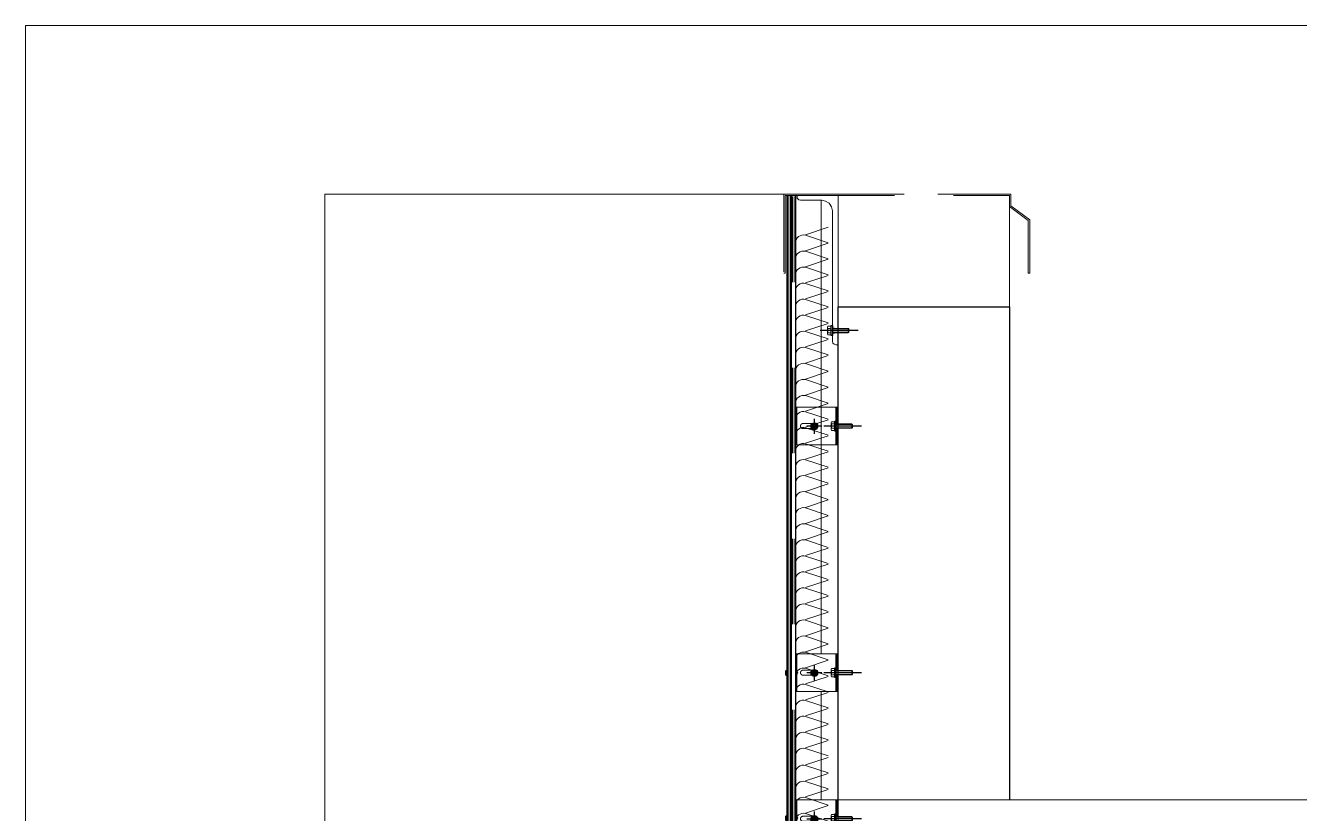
# Model space of a CAD drawing. Header units: metres. Extents: x -175 to 101, y -7 to 93.
# Drawn here: x 21.676 to 23.164, y 20.494 to 21.415 of the extents above; entities that cross this region are included whole.
import ezdxf

# ---------------------------------------------------------------- set-up
doc = ezdxf.new("R2010")
doc.units = ezdxf.units.M
doc.linetypes.add('HIDDEN', pattern=[0.375, 0.25, -0.125])
for name, color, linetype, lineweight, transparency in [('DC_AISLAMIENTO', 14, 'Continuous', 9, 0.3), ('DC_LINEA DISCONTINUA', 251, 'HIDDEN', 9, 0.3), ('DC_SOMBREADO', 252, 'Continuous', 9, 0.4), ('DC_TRANSPARENTE', 251, 'Continuous', 9, 0.4)]:
    doc.layers.add(name, color=color, linetype=linetype, lineweight=lineweight, transparency=transparency)
doc.layers.add('DC_LINEA', color=251, linetype='Continuous', lineweight=9)
doc.layers.add('DG_MURO', color=251, linetype='Continuous', lineweight=0)

# ---------------------------------------------------------------- blocks, each defined once
blk = doc.blocks.new('pernoo')
at = {"layer": 'DC_LINEA DISCONTINUA', "ltscale": 0.0004, "transparency": 33554559}
for p, q in [((-6234.388379519988, 2492.511014049009), (-6234.379730528744, 2492.511014049009)), ((-6234.388379519988, 2492.506434595551), (-6234.379730528744, 2492.506434595551)), ((-6234.379730528744, 2492.511014049009), (-6234.372236877633, 2492.513095618765)), ((-6234.379730528744, 2492.506434595551), (-6234.379730528744, 2492.511014049009)), ((-6234.379730528744, 2492.506434595551), (-6234.379730528744, 2492.511014049009)), ((-6234.379730528744, 2492.506434595551), (-6234.372236877633, 2492.504353025795)), ((-6234.375817910497, 2492.509826579717), (-6234.371543021046, 2492.511014049011)), ((-6234.375817910498, 2492.507622064843), (-6234.371543021046, 2492.506434595549)), ((-6234.372236877632, 2492.513095618763), (-6234.371543021046, 2492.511014049011)), ((-6234.372236877632, 2492.504353025797), (-6234.371543021046, 2492.506434595549)), ((-6234.364881997834, 2492.51101404901), (-6234.363813458695, 2492.50872432228)), ((-6234.364881997834, 2492.50643459555), (-6234.363813458695, 2492.50872432228))]:
    blk.add_line(p, q, dxfattribs=at)
for points in [[(-6234.39955815767, 2492.503715112136), (-6234.402210092453, 2492.503715112136), (-6234.402799411293, 2492.504304430976), (-6234.402799411293, 2492.505188409237), (-6234.402210092453, 2492.506072387498), (-6234.402799411293, 2492.50872432228), (-6234.402210092453, 2492.511670916483), (-6234.402799411293, 2492.512260235323), (-6234.402799411293, 2492.513144213584), (-6234.402210092453, 2492.513733532424), (-6234.39955815767, 2492.513733532424)], [(-6234.402799411293, 2492.505188409237), (-6234.402799411293, 2492.512260235323)], [(-6234.39955815767, 2492.511670916483), (-6234.402210092453, 2492.511670916483)], [(-6234.39955815767, 2492.506072387498), (-6234.402210092453, 2492.506072387498)], [(-6234.371543021045, 2492.511014049009), (-6234.364881997834, 2492.51101404901)], [(-6234.371543021045, 2492.506434595551), (-6234.364881997834, 2492.50643459555)]]:
    blk.add_lwpolyline(points, dxfattribs=at)
blk.add_lwpolyline([(-6234.398379519989, 2492.502241815035), (-6234.398379519989, 2492.515501488946), (-6234.39955815767, 2492.515501488946), (-6234.39955815767, 2492.502241815035)], close=True, dxfattribs=at)
blk = doc.blocks.new('AISLM1')
at = {"layer": 'DC_AISLAMIENTO'}
for p, q in [((-6235.43963213297, 2491.679832789976), (-6235.418665479358, 2491.743185911822)), ((-6235.417132101164, 2491.743185946016), (-6235.396165445154, 2491.679832815769))]:
    blk.add_line(p, q, dxfattribs=at)
blk.add_arc((-6235.440398822555, 2491.749009336669), 0.02250001074245419, 345.0000170046069, 90.00002000331682, dxfattribs=at)
blk = doc.blocks.new('55')
at = {"layer": 'DC_SOMBREADO', "linetype": 'Continuous', "true_color": 0x000000, "transparency": 33554495}
h = blk.add_hatch(dxfattribs=at)
h.set_pattern_fill('BRASS', color=18, scale=0.0001, angle=47)
h.set_pattern_definition([(47, (-0.0002910898801928852, 0), (-0.0004644096005281733, 0.0004330689586396866), []), (47, (-0.0005232946804571981, 0.0002165344793194635), (-0.0004644096005281733, 0.0004330689586396866), [0.0003174999999999997, -0.0001587499999999999])])
h.paths.add_polyline_path([(-6233.997147397111, 2492.704096043635), (-6233.999794384481, 2492.704096043635), (-6233.999794384481, 2492.684552389486), (-6233.999791616791, 2492.684552389486), (-6233.999780853555, 2492.684552389486), (-6233.999741644622, 2492.684552389486), (-6233.999588652903, 2492.684552389486), (-6233.999005131726, 2492.684552389486), (-6233.997147397111, 2492.684552389486)])
h.paths.add_polyline_path([(-6233.997147397111, 2492.679535952486), (-6233.999005131726, 2492.679535952486), (-6233.999588652903, 2492.679535952486), (-6233.999794384481, 2492.679535952486), (-6233.999794384481, 2492.676271924145), (-6233.999794384481, 2492.659980612537), (-6233.997147397111, 2492.659980612537)])
at = {"layer": 'DC_LINEA', "lineweight": 15}
for points in [[(-6233.999794384481, 2492.704096043635), (-6234.047147452778, 2492.704096043635), (-6234.047147452778, 2492.659980612537), (-6233.999794384481, 2492.659980612537)], [(-6234.045383050798, 2492.704096043635), (-6234.045383050798, 2492.659980612537)], [(-6233.997147397111, 2492.659980612537), (-6233.999794384481, 2492.659980612537), (-6233.999794384481, 2492.704096043635), (-6233.997147397111, 2492.704096043635)], [(-6233.997147397111, 2492.659980612537), (-6233.997147397111, 2492.704096043635)], [(-6234.0278021497, 2492.683832252085), (-6234.028092757085, 2492.680348807481), (-6234.025221279354, 2492.678354533522), (-6234.02233135036, 2492.679716082936), (-6234.022039974173, 2492.683199527541)], [(-6234.024911528784, 2492.685193801499), (-6234.02780222658, 2492.683832252085)], [(-6234.022040127934, 2492.683199527541), (-6234.024911605665, 2492.685193801499)]]:
    blk.add_lwpolyline(points, dxfattribs=at)
at = {"layer": 'DC_LINEA', "lineweight": 0}
for points in [[(-6234.02796452081, 2492.679082358949), (-6234.038324135917, 2492.679082358949), (-6234.038427155466, 2492.679083896554), (-6234.038530943818, 2492.679090046975), (-6234.038633194564, 2492.679098503804), (-6234.038736214114, 2492.679110804645), (-6234.038837696057, 2492.679127718303), (-6234.038939178001, 2492.679146938368), (-6234.03903912234, 2492.679170002446), (-6234.039139066678, 2492.679196141735), (-6234.039238242214, 2492.679226893839), (-6234.039335111343, 2492.679259952351), (-6234.039431980471, 2492.679297623678), (-6234.039526543192, 2492.679337601414), (-6234.039620337109, 2492.679381423162), (-6234.039711824619, 2492.679427551319), (-6234.039802543327, 2492.679478292291), (-6234.039890186824, 2492.679532108473), (-6234.039977061519, 2492.679587462261), (-6234.040061629805, 2492.679646660061), (-6234.040143891683, 2492.67970816427), (-6234.040223847154, 2492.679773512491), (-6234.040302265021, 2492.67984116712), (-6234.040377607676, 2492.67991189696), (-6234.040450643923, 2492.679984164405), (-6234.040521373763, 2492.68005950706), (-6234.04058825959, 2492.680137156123), (-6234.040653607811, 2492.6802186492), (-6234.04071511202, 2492.680300911079), (-6234.04077430982, 2492.680385479365), (-6234.04083043241, 2492.680471585257), (-6234.040884248592, 2492.680559997556), (-6234.040934989564, 2492.680649947461), (-6234.040981117721, 2492.680741434971), (-6234.041024939469, 2492.680835228889), (-6234.041064917204, 2492.680931329215), (-6234.04110181973, 2492.681026660738), (-6234.041135647045, 2492.681124298669), (-6234.041165630346, 2492.681222705402), (-6234.041192538437, 2492.681322649741), (-6234.041215602516, 2492.681423362882), (-6234.041235591383, 2492.681524844826), (-6234.041251736238, 2492.68162632677), (-6234.04126403708, 2492.681728577516), (-6234.041273262711, 2492.681831597065), (-6234.041278644329, 2492.681934616615), (-6234.041280181934, 2492.682038404967), (-6234.041278644329, 2492.682140655713), (-6234.041273262711, 2492.682243675262), (-6234.04126403708, 2492.682346694811), (-6234.041251736238, 2492.682448945558), (-6234.041235591383, 2492.682551196304), (-6234.041215602516, 2492.682652678248), (-6234.041192538437, 2492.682752622587), (-6234.041165630346, 2492.682852566925), (-6234.041135647045, 2492.682950973659), (-6234.04110181973, 2492.683049380392), (-6234.041064917204, 2492.683145480718), (-6234.041024939469, 2492.683240043439), (-6234.040981117721, 2492.683333068554), (-6234.040934989564, 2492.683425324866), (-6234.040884248592, 2492.683516043574), (-6234.04083043241, 2492.683603687071), (-6234.04077430982, 2492.683690561765), (-6234.04071511202, 2492.683775130052), (-6234.040653607811, 2492.683858160733), (-6234.04058825959, 2492.683937347402), (-6234.040521373763, 2492.684014996465), (-6234.040450643923, 2492.684091107923), (-6234.040377607676, 2492.684164912973), (-6234.040302265021, 2492.684234105207), (-6234.040223847154, 2492.684301759837), (-6234.040143891683, 2492.684366339255), (-6234.040061629805, 2492.684429381069), (-6234.039977061519, 2492.68448857887), (-6234.039890186824, 2492.68454470146), (-6234.039802543327, 2492.684596980037), (-6234.039711824619, 2492.684647721009), (-6234.039620337109, 2492.684694617968), (-6234.039526543192, 2492.684737670914), (-6234.039431980471, 2492.684779186254), (-6234.039335111343, 2492.684815319977), (-6234.039238242214, 2492.684849147292), (-6234.039139066678, 2492.684878361791), (-6234.03903912234, 2492.684906038684), (-6234.038939178001, 2492.684929102762), (-6234.038837696057, 2492.684948322827), (-6234.038736214114, 2492.684964467682), (-6234.038633194564, 2492.684977537327), (-6234.038530943818, 2492.684985994155), (-6234.038427155466, 2492.684991375773), (-6234.038324135917, 2492.684993682181), (-6234.027382537238, 2492.684993682181)], [(-6234.028467855876, 2492.683810494972), (-6234.027803610425, 2492.683810494972), (-6234.025065904348, 2492.683810494972), (-6234.02499594331, 2492.683808957367), (-6234.024925982273, 2492.683804344551), (-6234.024856021236, 2492.683798962933), (-6234.024786060199, 2492.683790506104), (-6234.024717636767, 2492.683779742868), (-6234.024648444532, 2492.68376590442), (-6234.024580021101, 2492.683750528368), (-6234.024512366472, 2492.683732845909), (-6234.024445480645, 2492.683712088238), (-6234.024379363621, 2492.683689792962), (-6234.024314015399, 2492.683665191279), (-6234.024248667178, 2492.683637514385), (-6234.024185625364, 2492.683609068689), (-6234.024122583551, 2492.683577547782), (-6234.024061079343, 2492.68354448927), (-6234.024001112739, 2492.683507586745), (-6234.023941914938, 2492.68347068422), (-6234.023885023546, 2492.683429937682), (-6234.023828132153, 2492.683389191144), (-6234.023774315971, 2492.683345369395), (-6234.023719730985, 2492.683299241239), (-6234.023668990014, 2492.68325234428), (-6234.023619017844, 2492.683202372111), (-6234.02357058328, 2492.683151631139), (-6234.023524455124, 2492.683100121365), (-6234.02347909577, 2492.683045536379), (-6234.023436811626, 2492.682990182592), (-6234.023396065088, 2492.682933291199), (-6234.023357624958, 2492.682875631004), (-6234.023320722433, 2492.682815664401), (-6234.023286126316, 2492.682754160192), (-6234.023253836606, 2492.682693424786), (-6234.0232223157, 2492.68262961417), (-6234.023195407609, 2492.682565034751), (-6234.02316926832, 2492.682500455332), (-6234.023145435439, 2492.682434338308), (-6234.023123908966, 2492.682368221284), (-6234.023105457703, 2492.682300566655), (-6234.023088544046, 2492.682232912025), (-6234.023073167994, 2492.682164488594), (-6234.023062404758, 2492.682095296359), (-6234.023052410324, 2492.682025335322), (-6234.023045491101, 2492.681956143088), (-6234.023040109482, 2492.681886182051), (-6234.023037803075, 2492.681816989816), (-6234.023037803075, 2492.681746259977), (-6234.023040109482, 2492.681676298939), (-6234.023045491101, 2492.681606337902), (-6234.023052410324, 2492.681537145668), (-6234.023062404758, 2492.681467953433), (-6234.023073167994, 2492.681398761199), (-6234.023088544046, 2492.681329568964), (-6234.023105457703, 2492.681261914335), (-6234.023123908966, 2492.681194259706), (-6234.023145435439, 2492.681128142682), (-6234.02316926832, 2492.681062025657), (-6234.023195407609, 2492.680997446239), (-6234.0232223157, 2492.68093286682), (-6234.023253836606, 2492.680869825006), (-6234.023286126316, 2492.680807551995), (-6234.023320722433, 2492.680747585392), (-6234.023357624958, 2492.680687618789), (-6234.023396065088, 2492.680629189791), (-6234.023436811626, 2492.680572298398), (-6234.02347909577, 2492.680516944611), (-6234.023524455124, 2492.680462359625), (-6234.02357058328, 2492.680410081048), (-6234.023619017844, 2492.680360108879), (-6234.023668990014, 2492.68031013671), (-6234.023719730985, 2492.680262470948), (-6234.023774315971, 2492.680217880397), (-6234.023828132153, 2492.680173289846), (-6234.023885023546, 2492.680131774505), (-6234.023941914938, 2492.680092565573), (-6234.024001112739, 2492.680054125442), (-6234.024061079343, 2492.680018760522), (-6234.024122583551, 2492.67998570201), (-6234.024185625364, 2492.679953412301), (-6234.024248667178, 2492.679924197802), (-6234.024314015399, 2492.67989728971), (-6234.024379363621, 2492.679871919225), (-6234.024445480645, 2492.679850392752), (-6234.024512366472, 2492.679830403884), (-6234.024580021101, 2492.679811952622), (-6234.024648444532, 2492.679796576569), (-6234.024717636767, 2492.67978196932), (-6234.024786060199, 2492.679772743689), (-6234.024856021236, 2492.67976428686), (-6234.024925982273, 2492.679757367636), (-6234.02499594331, 2492.679754292426), (-6234.025065904348, 2492.679752754821), (-6234.027234696497, 2492.679752754821), (-6234.028467855876, 2492.679752754821)], [(-6233.997438312016, 2492.684993682181), (-6233.9997943076, 2492.684993682181)], [(-6233.997438312016, 2492.679082358949), (-6233.9997943076, 2492.679082358949)]]:
    blk.add_lwpolyline(points, dxfattribs=at)
blk.add_lwpolyline([(-6234.026429683289, 2492.678727095265), (-6234.028481617443, 2492.681557057655), (-6234.027177728224, 2492.68447389474), (-6234.023701971645, 2492.684836000767), (-6234.021650037492, 2492.682005269574), (-6234.022953157908, 2492.679087663687)], close=True, dxfattribs=at)
at = {"layer": 'DC_LINEA', "lineweight": 25}
for points in [[(-6234.025070594043, 2492.672958077395), (-6234.02506059961, 2492.690603634792)], [(-6234.025069056438, 2492.67572730438), (-6234.025062137214, 2492.687835945413)], [(-6233.969858748635, 2492.682044555387), (-6234.01398232105, 2492.682044555387)], [(-6234.016243202529, 2492.681780856094), (-6234.033888759926, 2492.681780856094)]]:
    blk.add_lwpolyline(points, dxfattribs=at)
at = {"layer": 'DC_LINEA', "lineweight": 5}
for points in [[(-6234.001639049452, 2492.679535952486), (-6234.001639818254, 2492.679535952486), (-6234.005149402148, 2492.679535952486), (-6234.00515017095, 2492.679535952486), (-6234.00515017095, 2492.679536721289), (-6234.00515017095, 2492.68455085188), (-6234.00515017095, 2492.684552389486), (-6234.005149402148, 2492.684552389486), (-6234.001639818254, 2492.684552389486), (-6234.001639049452, 2492.684552389486), (-6234.001206982388, 2492.685810150548), (-6234.001206213585, 2492.685810150548), (-6234.001206982388, 2492.685810150548), (-6234.001639049452, 2492.687067142808), (-6234.001639818254, 2492.687067142808), (-6234.005149402148, 2492.687067142808), (-6234.00515017095, 2492.687067142808), (-6234.005150939753, 2492.687067142808), (-6234.005583006818, 2492.685810150548), (-6234.005150939753, 2492.684552389486), (-6234.00515017095, 2492.684552389486)], [(-6234.00515017095, 2492.679535952486), (-6234.005150939753, 2492.679535952486), (-6234.005583006818, 2492.678278960227), (-6234.005583006818, 2492.678280497832), (-6234.005583006818, 2492.68580784414), (-6234.005583006818, 2492.685810150548)], [(-6234.005583006818, 2492.678278960227), (-6234.005150939753, 2492.677021967967), (-6234.00515017095, 2492.677021199164), (-6234.005149402148, 2492.677021199164), (-6234.001639818254, 2492.677021199164), (-6234.001639049452, 2492.677021199164), (-6234.001639049452, 2492.677021967967), (-6234.001206982388, 2492.678278960227), (-6234.001206213585, 2492.678278960227), (-6234.001206982388, 2492.678278960227), (-6234.001639049452, 2492.679535952486), (-6234.001639049452, 2492.679536721289), (-6234.001639049452, 2492.68455085188), (-6234.001639049452, 2492.684552389486)], [(-6233.999794692002, 2492.684552389486), (-6233.999791616791, 2492.684552389486), (-6233.999780853555, 2492.684552389486), (-6233.999741644622, 2492.684552389486), (-6233.999588652903, 2492.684552389486), (-6233.999005131726, 2492.684552389486), (-6233.996924751877, 2492.684552389486), (-6233.990611344881, 2492.684552389486), (-6233.984297169084, 2492.684552389486), (-6233.982216789233, 2492.684552389486), (-6233.981634036859, 2492.684552389486), (-6233.981480276338, 2492.684552389486), (-6233.981441067405, 2492.684552389486), (-6233.981431072971, 2492.684552389486), (-6233.981427228958, 2492.684552389486), (-6233.981426460155, 2492.684552389486), (-6233.981425691353, 2492.68455085188), (-6233.981418772129, 2492.684547007867), (-6233.981394939248, 2492.684530863013), (-6233.981311908567, 2492.684475509225), (-6233.981058203707, 2492.684304835047), (-6233.980804498848, 2492.684134929671), (-6233.980721468167, 2492.684078807081), (-6233.980697635286, 2492.684062662226), (-6233.980691484865, 2492.684058818213), (-6233.98068994726, 2492.68405804941), (-6233.98068994726, 2492.684057280608), (-6233.98068994726, 2492.684056511805), (-6233.98068994726, 2492.684054205397), (-6233.98068994726, 2492.684045748569), (-6233.98068994726, 2492.684011921254), (-6233.98068994726, 2492.683884300022), (-6233.98068994726, 2492.683428400077), (-6233.98068994726, 2492.682044555387), (-6233.98068994726, 2492.680659941895), (-6233.98068994726, 2492.68020404195), (-6233.98068994726, 2492.680076420718), (-6233.98068994726, 2492.680042593403), (-6233.98068994726, 2492.680034136574), (-6233.98068994726, 2492.680031830167), (-6233.98068994726, 2492.680031061364), (-6233.98068994726, 2492.680030292561), (-6233.980691484865, 2492.680029523759), (-6233.980697635286, 2492.680025679746), (-6233.980721468167, 2492.680010303694), (-6233.980804498848, 2492.679954181103), (-6233.981058203707, 2492.679783506925), (-6233.981311908567, 2492.679613601549), (-6233.981394939248, 2492.679557478959), (-6233.981418772129, 2492.679541334104), (-6233.981425691353, 2492.679537490091), (-6233.981426460155, 2492.679536721289), (-6233.981427228958, 2492.679535952486), (-6233.981431072971, 2492.679535952486), (-6233.981441067405, 2492.679535952486), (-6233.981480276338, 2492.679535952486), (-6233.981634036859, 2492.679535952486), (-6233.982216789233, 2492.679535952486), (-6233.984297169084, 2492.679535952486), (-6233.990611344881, 2492.679535952486), (-6233.996924751877, 2492.679535952486), (-6233.999005131726, 2492.679535952486), (-6233.999588652903, 2492.679535952486), (-6233.999741644622, 2492.679535952486), (-6233.999780853555, 2492.679535952486), (-6233.999791616791, 2492.679535952486), (-6233.999794692002, 2492.679535952486)], [(-6233.999794692002, 2492.684057280608), (-6233.999791616791, 2492.684057280608), (-6233.999780853555, 2492.684057280608), (-6233.999741644622, 2492.684057280608), (-6233.999588652903, 2492.684057280608), (-6233.999005131726, 2492.684057280608), (-6233.996924751877, 2492.684057280608), (-6233.990611344881, 2492.684057280608), (-6233.984297169084, 2492.684057280608), (-6233.982216789233, 2492.684057280608), (-6233.981634036859, 2492.684057280608), (-6233.981480276338, 2492.684057280608), (-6233.981441067405, 2492.684057280608), (-6233.981431072971, 2492.684057280608), (-6233.981427228958, 2492.684057280608), (-6233.981427228958, 2492.684056511805), (-6233.981427228958, 2492.684054205397), (-6233.981427228958, 2492.684045748569), (-6233.981427228958, 2492.684011921254), (-6233.981427228958, 2492.683884300022), (-6233.981427228958, 2492.683428400077), (-6233.981427228958, 2492.682044555387), (-6233.981427228958, 2492.680659941895), (-6233.981427228958, 2492.68020404195), (-6233.981427228958, 2492.680076420718), (-6233.981427228958, 2492.680042593403), (-6233.981427228958, 2492.680034136574), (-6233.981427228958, 2492.680031830167), (-6233.981431072971, 2492.680031830167), (-6233.981441067405, 2492.680031830167), (-6233.981480276338, 2492.680031830167), (-6233.981634036859, 2492.680031830167), (-6233.982216789233, 2492.680031830167), (-6233.984297169084, 2492.680031830167), (-6233.990611344881, 2492.680031830167), (-6233.996924751877, 2492.680031830167), (-6233.999005131726, 2492.680031830167), (-6233.999588652903, 2492.680031830167), (-6233.999741644622, 2492.680031830167), (-6233.999780853555, 2492.680031830167), (-6233.999791616791, 2492.680031830167), (-6233.999794692002, 2492.680031830167)]]:
    blk.add_lwpolyline(points, dxfattribs=at)
at = {"layer": 'DC_LINEA', "lineweight": 25}
blk.add_lwpolyline([(-6233.999794384481, 2492.687816264066), (-6233.999794384481, 2492.676271924145), (-6234.001205906065, 2492.676271924145), (-6234.001205906065, 2492.676274230553), (-6234.001205906065, 2492.687813957659), (-6234.001205906065, 2492.687816264066)], close=True, dxfattribs=at)
blk.add_circle((-6234.025065972397, 2492.681781018713), 0.003961400361227106, dxfattribs=at)
at = {"layer": 'DC_LINEA', "lineweight": 0}
for centre, radius in [((-6234.025065405212, 2492.681781124588), 0.002119243436664505), ((-6234.025065343259, 2492.681781493935), 0.001998172052856681)]:
    blk.add_circle(centre, radius, dxfattribs=at)
at = {"layer": 'DC_LINEA', "lineweight": 15}
for centre, radius in [((-6234.025066029327, 2492.681781038635), 0.00181672865627041), ((-6234.025065151648, 2492.681780532383), 0.001513557893841374)]:
    blk.add_circle(centre, radius, dxfattribs=at)
blk = doc.blocks.new('envolvente1')
at = {"layer": 'DC_LINEA', "transparency": 33554610}
h = blk.add_hatch(color=256, dxfattribs=at)
h.dxf.hatch_style = 1
edge = h.paths.add_edge_path()
edge.add_arc((-6233.884504988561, 2492.619464161245), 0.006115599649083123, 280.38999656690135, 356.23235879956144, ccw=False)
edge.add_line((-6233.883402055955, 2492.613448839247), (-6233.878414727865, 2492.613815512188))
edge.add_line((-6233.878414727865, 2492.613815512188), (-6233.878402606322, 2492.619062302967))
h = blk.add_hatch(color=256, dxfattribs=at)
h.dxf.hatch_style = 1
edge = h.paths.add_edge_path()
edge.add_arc((-6233.87448245259, 2492.610197016837), 0.006115599649083123, 280.38999656690135, 356.23235879956144, ccw=False)
edge.add_line((-6233.873379519984, 2492.604181694839), (-6233.868392191894, 2492.604548367779))
edge.add_line((-6233.868392191894, 2492.604548367779), (-6233.868380070351, 2492.609795158558))
at = {"layer": 'DC_LINEA', "linetype": 'Continuous'}
for p, q in [((-6233.838377363207, 2492.808765028171), (-6233.838377177339, 2492.859813823663)), ((-6233.818379519974, 2492.608765028172), (-6233.818379519974, 2492.809765028172)), ((-6233.878644462845, 2492.783681303153), (-6233.87864438317, 2492.784503136922)), ((-6233.838378352819, 2492.648713795885), (-6233.838377640435, 2492.764649597073)), ((-6233.878645265291, 2492.622674809928), (-6233.878645185617, 2492.623496643697)), ((-6233.875792082723, 2492.610034437774), (-6234.39866019078, 2492.56895194357)), ((-6233.87522985489, 2492.609075530833), (-6234.397399598227, 2492.568047908143)), ((-6234.388379519989, 2492.563765028172), (-6233.873379519984, 2492.604181694839)), ((-6233.838379519985, 2492.408765051729), (-6233.838378623892, 2492.604598364786)), ((-6234.413379519989, 2492.571807752791), (-6234.418379519987, 2492.571414895648)), ((-6234.418379519988, 2492.571414895648), (-6234.418379519988, 2492.403765051729)), ((-6234.413379519989, 2492.571807752791), (-6234.413379519988, 2492.403765051729)), ((-6234.402139879794, 2492.571447406627), (-6234.398379519989, 2492.566987972424)), ((-6234.402139879794, 2492.571447406627), (-6234.397399598229, 2492.568047908143)), ((-6234.399379519989, 2492.568173878675), (-6234.399379519985, 2492.408562087342)), ((-6234.398379519988, 2492.566987972422), (-6234.398379519985, 2492.409747993593)), ((-6234.393379519989, 2492.563348361506), (-6234.393379519986, 2492.408765051728)), ((-6234.329891878222, 2492.458765028172), (-6234.393379519988, 2492.458765028172)), ((-6233.868379519985, 2492.45876502817), (-6234.363379519975, 2492.458765028173)), ((-6233.868379519985, 2492.458765028172), (-6233.868379393376, 2492.408765051729)), ((-6234.276387423817, 2492.438765028171), (-6234.390228452087, 2492.438765028171)), ((-6234.016990630525, 2492.438765028171), (-6234.232271992718, 2492.438765028171)), ((-6233.868379519984, 2492.438765028171), (-6233.972875199426, 2492.438765028171)), ((-6234.403639945089, 2492.420284726578), (-6234.403639865413, 2492.421106560348)), ((-6233.838379481961, 2492.41707491533), (-6233.868379414418, 2492.41707491533)), ((-6234.413379519989, 2492.403765051728), (-6234.418379519988, 2492.403765051729)), ((-6234.387832815404, 2492.403765051729), (-6234.40337951999, 2492.403765051729)), ((-6234.388218454214, 2492.404765051729), (-6234.40237951999, 2492.404765051729)), ((-6234.402139879794, 2492.405288559386), (-6234.398379519989, 2492.409747993589)), ((-6234.402139879794, 2492.405288559386), (-6234.397470779862, 2492.408765051728)), ((-6234.39881382897, 2492.407765051728), (-6234.389248949405, 2492.407765051727)), ((-6234.397470779861, 2492.408765051728), (-6234.389699045303, 2492.408765051728)), ((-6234.389699045303, 2492.408765051728), (-6234.393379519986, 2492.408765051728)), ((-6234.387832815404, 2492.410710638228), (-6234.389699045307, 2492.410710638228)), ((-6234.389699045307, 2492.410710638228), (-6234.389699045304, 2492.408765051727)), ((-6234.389248949405, 2492.407765051727), (-6234.389248949408, 2492.410710638228)), ((-6234.388218454214, 2492.404765051729), (-6234.388218454214, 2492.410710638228)), ((-6234.387832815404, 2492.403765051729), (-6234.387832815404, 2492.410710638228)), ((-6233.770231371838, 2492.408765051729), (-6234.38600022958, 2492.408765051728)), ((-6234.38600022958, 2492.403765051728), (-6234.38600022958, 2492.408765051728)), ((-6233.770231371838, 2492.407765051728), (-6234.38600022958, 2492.407765051728)), ((-6233.770231371837, 2492.40476505173), (-6234.386000229581, 2492.404765051729)), ((-6233.770231371837, 2492.40376505173), (-6234.386000229581, 2492.403765051729)), ((-6234.25016895073, 2492.40349815536), (-6234.2509907845, 2492.403498235034)), ((-6233.990772157438, 2492.40349815536), (-6233.991593991208, 2492.403498235034))]:
    blk.add_line(p, q, dxfattribs=at)
at = {"layer": 'DC_LINEA', "lineweight": 25}
for p, q in [((-6234.388375163159, 2492.435598569812), (-6234.390228452087, 2492.435598569812)), ((-6234.388375163159, 2492.411931510088), (-6234.390228452087, 2492.411931510088)), ((-6233.865212978051, 2492.410618340658), (-6233.865212978051, 2492.408765051729)), ((-6233.841545918328, 2492.410618340658), (-6233.841545918328, 2492.408765051729))]:
    blk.add_line(p, q, dxfattribs=at)
for points in [[(-6233.87840137736, 2492.859814038874), (-6233.878402606322, 2492.613841653147), (-6234.402236980831, 2492.572683238008, 0.3914297839407166), (-6234.403379519989, 2492.571447406627), (-6234.40337951999, 2492.403765051729)], [(-6233.87740137736, 2492.859814033642), (-6233.87740261116, 2492.61291714221), (-6234.402158650814, 2492.571686310524, 0.3914297847771956), (-6234.40237951999, 2492.571447406626), (-6234.40237951999, 2492.404765051729)], [(-6233.878644303496, 2492.791180984459), (-6233.87864438317, 2492.784503136922), (-6233.879109677325, 2492.784503136922, -0.4130006221567456), (-6233.879527167286, 2492.78491903341), (-6233.879527167286, 2492.789943254202, -0.4130006221720742), (-6233.879109677325, 2492.79035915069), (-6233.87864438317, 2492.79035915069)], [(-6233.868378501496, 2492.786153948832, 0.9957232465600099), (-6233.866928440944, 2492.786153948832), (-6233.866928440944, 2492.788708286266, 0.9950202066734319), (-6233.868379690532, 2492.788707959491)], [(-6233.878645105942, 2492.630174491234), (-6233.878645185617, 2492.623496643697), (-6233.879110479771, 2492.623496643697, -0.4130006221567456), (-6233.879527969732, 2492.623912540185), (-6233.879527969732, 2492.628936760977, -0.4130006221720742), (-6233.879110479771, 2492.629352657465), (-6233.878645185617, 2492.629352657465)], [(-6233.868378368922, 2492.625147481764, 0.9957232465600099), (-6233.86692830837, 2492.625147481764), (-6233.86692830837, 2492.627701819198, 0.9950202066734319), (-6233.868379557958, 2492.627701492423)], [(-6234.40363978574, 2492.427784407883), (-6234.403639865413, 2492.421106560348), (-6234.404105159569, 2492.421106560348, -0.4130006221567456), (-6234.404522649529, 2492.421522456835), (-6234.404522649529, 2492.426546677627, -0.4130006221720742), (-6234.404105159569, 2492.426962574115), (-6234.403639865413, 2492.426962574115)], [(-6234.388373974124, 2492.422757398414, 0.9957232465600099), (-6234.386923913572, 2492.422757398414), (-6234.386923913572, 2492.425311735848, 0.9950202066734319), (-6234.388375163159, 2492.425311409072)], [(-6234.257668632035, 2492.403498314709), (-6234.2509907845, 2492.403498235034), (-6234.2509907845, 2492.40303294088, -0.4130006221567456), (-6234.251406680987, 2492.402615450919), (-6234.256430901779, 2492.402615450919, -0.4130006221720742), (-6234.256846798267, 2492.40303294088), (-6234.256846798267, 2492.403498235034)], [(-6234.252641622566, 2492.408765051729, 0.9957232465600099), (-6234.252641622566, 2492.410215112281), (-6234.25519596, 2492.410215112281, 0.9950202066734319), (-6234.255195633225, 2492.408763862693)], [(-6233.998271838744, 2492.403498314709), (-6233.991593991208, 2492.403498235034), (-6233.991593991208, 2492.40303294088, -0.4130006221567456), (-6233.992009887696, 2492.402615450919), (-6233.997034108487, 2492.402615450919, -0.4130006221720742), (-6233.997450004976, 2492.40303294088), (-6233.997450004976, 2492.403498235034)], [(-6233.993244829275, 2492.408765051729, 0.9957232465600099), (-6233.993244829275, 2492.410215112281), (-6233.995799166709, 2492.410215112281, 0.9950202066734319), (-6233.995798839933, 2492.408763862693)]]:
    blk.add_lwpolyline(points, format="xyb", dxfattribs=at)
for points in [[(-6233.874402606323, 2492.859814038882), (-6233.874402606322, 2492.611484609272)], [(-6233.873402606323, 2492.859814038882), (-6233.873402606322, 2492.610982597258)], [(-6233.868379588798, 2492.859814008017), (-6233.868379519984, 2492.604598361505)], [(-6234.388375163159, 2492.435598569812), (-6234.388375163159, 2492.411931510088)], [(-6233.865212978051, 2492.410618340658), (-6233.841545918328, 2492.410618340658)]]:
    blk.add_lwpolyline(points, dxfattribs=at)
for points in [[(-6233.866898961691, 2492.788708286266), (-6233.86594765823, 2492.787455816383), (-6233.866898961691, 2492.786153948832)], [(-6233.866898829117, 2492.627701819198), (-6233.865947525655, 2492.626449349315), (-6233.866898829117, 2492.625147481764)], [(-6234.386894434318, 2492.425311735848), (-6234.385943130857, 2492.424059265965), (-6234.386894434318, 2492.422757398414)], [(-6233.852495548642, 2492.400100860258), (-6233.852495548642, 2492.415581611102)], [(-6234.25519596, 2492.410244591535), (-6234.253943490117, 2492.411195894996), (-6234.252641622566, 2492.410244591535)], [(-6233.995799166709, 2492.410244591535), (-6233.994546696826, 2492.411195894996), (-6233.993244829275, 2492.410244591535)], [(-6233.85544825436, 2492.403298960838), (-6233.85544825436, 2492.40376505173)], [(-6233.85000813708, 2492.40288306435), (-6233.855031561135, 2492.40288306435)], [(-6233.851243078759, 2492.412096685358), (-6233.852495548642, 2492.413047988819), (-6233.853797416193, 2492.412096685358)], [(-6233.851243078759, 2492.412096685358), (-6233.852495548642, 2492.413047988819), (-6233.853797416193, 2492.412096685358)], [(-6233.851243078759, 2492.412068002842), (-6233.853797416193, 2492.412068002842)], [(-6233.849592240592, 2492.403298960838), (-6233.849592240592, 2492.40376505173)]]:
    blk.add_lwpolyline(points, close=True, dxfattribs=at)
at = {"layer": 'DC_LINEA'}
for points in [[(-6233.878402606322, 2492.619062302967, -0.3435584213244016), (-6233.883402055955, 2492.613448839247), (-6233.878414727865, 2492.613815512188)], [(-6233.868380070351, 2492.609795158558, -0.3435584213244016), (-6233.873379519984, 2492.604181694839), (-6233.868392191894, 2492.604548367779)]]:
    blk.add_lwpolyline(points, format="xyb", close=True, dxfattribs=at)
at = {"layer": 'DC_LINEA', "linetype": 'Continuous'}
for points in [[(-6234.390228452087, 2492.456078738436), (-6234.327674914269, 2492.456078738436), (-6234.327674914269, 2492.458765028172), (-6234.392914741823, 2492.458765028172), (-6234.392914741823, 2492.456898798268)], [(-6234.392914741823, 2492.456898798268), (-6234.392914741819, 2492.409270980313), (-6234.390228452084, 2492.409270980313), (-6234.390228452087, 2492.456078738436)]]:
    blk.add_lwpolyline(points, dxfattribs=at)
at = {"layer": 'DC_LINEA', "lineweight": 25}
for points in [[(-6233.85544825436, 2492.403298960838, 0.4141146904352296), (-6233.855031561135, 2492.40288306435, -0.4141146904352296)], [(-6233.853797416193, 2492.412068002842, 0.9961938602055975), (-6233.853797772143, 2492.410619145273, -0.9961938602055975)], [(-6233.85000813708, 2492.40288306435, 0.413074894750483), (-6233.849592240592, 2492.403298960838, -0.413074894750483)]]:
    blk.add_lwpolyline(points, format="xyb", close=True, dxfattribs=at)
blk.add_arc((-6233.851245385683, 2492.411343684289), 0.0007249489338695974, 270.1823263020126, 89.76354164029748, dxfattribs=at)
blk.add_arc((-6233.851245385683, 2492.411343684289), 0.0007249489338695974, 270.1823263020126, 89.76354164029748, dxfattribs=at)
at = {"layer": 'DC_LINEA DISCONTINUA', "linetype": 'Continuous'}
for p, q in [((-6233.878402606322, 2492.613841653147), (-6233.877576577871, 2492.613077981123)), ((-6233.87757657787, 2492.613077981123), (-6233.873402606322, 2492.610982597258)), ((-6233.87757657787, 2492.613077981123), (-6233.87522985489, 2492.609075530833))]:
    blk.add_line(p, q, dxfattribs=at)
at = {"layer": 'DC_LINEA DISCONTINUA', "ltscale": 0.02}
for points in [[(-6233.871735939657, 2492.859814038882), (-6233.871735939656, 2492.610313014814), (-6233.874465953686, 2492.607463748333), (-6234.396618669683, 2492.566437463506), (-6234.396712853322, 2492.566335589451), (-6234.396712853319, 2492.412938884815)], [(-6233.870069272991, 2492.859814038882), (-6233.87006927299, 2492.609643432371), (-6233.873702052482, 2492.605851965834), (-6234.395046186656, 2492.564889212435), (-6234.395046186653, 2492.412938884815)]]:
    blk.add_lwpolyline(points, dxfattribs=at)
at = {"layer": 'DC_TRANSPARENTE', "linetype": 'Continuous'}
for p, q in [((-6234.398379519988, 2492.566987972422), (-6234.397399598227, 2492.568047908143)), ((-6234.398379519988, 2492.409747993591), (-6234.397470779861, 2492.408765051728))]:
    blk.add_line(p, q, dxfattribs=at)
at = {"layer": 'DC_TRANSPARENTE', "transparency": 33554508}
for points in [[(-6234.367079191459, 2492.435598569812), (-6234.388375163159, 2492.435598569812)], [(-6234.3669907537, 2492.435598569812), (-6234.3669907537, 2492.411931510088), (-6234.388375163159, 2492.411931510088)], [(-6233.865212978051, 2492.432002750117), (-6233.841545918328, 2492.432002750117), (-6233.841545918328, 2492.410618340658)], [(-6233.865212978051, 2492.431914312358), (-6233.865212978051, 2492.410618340658)]]:
    blk.add_lwpolyline(points, dxfattribs=at)
for centre, radius in [((-6234.377617672718, 2492.424024424517), 0.002776673751018529), ((-6234.377616754756, 2492.42402270969), 0.000694680293410478), ((-6233.853638832757, 2492.421375831099), 0.002776673751018529), ((-6233.85363711793, 2492.421376749062), 0.000694680293410478)]:
    blk.add_circle(centre, radius, dxfattribs=at)
at = {"layer": 'DC_AISLAMIENTO', "linetype": 'Continuous', "xscale": 0.416666425886738, "yscale": 0.416666425886738, "zscale": 0.416666425886738, "rotation": 90}
for p in [(-5195.630850805786, 5090.938680265317), (-5195.630850791064, 5090.919930246097), (-5195.630850776342, 5090.901180226876), (-5195.63085076162, 5090.882430213218), (-5195.630850746899, 5090.863680193996), (-5195.630850732177, 5090.844930174775), (-5195.630850717455, 5090.826180161117), (-5195.630850702734, 5090.807430141895), (-5195.630850688012, 5090.788680122674), (-5195.63085067329, 5090.769930109016), (-5195.630850658569, 5090.751180089794), (-5195.630850643847, 5090.732430070573), (-5195.630850629125, 5090.713680056915), (-5195.630850614404, 5090.694930037693), (-5195.630850599682, 5090.676180018472), (-5195.63085058496, 5090.657430004814), (-5195.630850570239, 5090.638679985592), (-5195.630850555517, 5090.619929966371), (-5195.630850540795, 5090.601179952713), (-5195.630850526074, 5090.582429933491), (-5195.630850511352, 5090.56367991427), (-5195.630850496631, 5090.544929895048), (-5195.630850481909, 5090.526179881392), (-5195.630850467188, 5090.507429862169)]:
    blk.add_blockref('AISLM1', p, dxfattribs=at)
at = {"layer": 'DC_LINEA', "linetype": 'Continuous'}
for p in [(0.178767877104292, 0.104668984536147), (0.1787680096849726, -0.05538224775045819)]:
    blk.add_blockref('55', p, dxfattribs=at)
at = {"layer": 'DC_LINEA', "linetype": 'Continuous', "rotation": 90}
for name, p in [('pernoo', (-3741.832853751641, 8726.854458258425)), ('55', (-3741.572797825683, 8726.455912504507)), ('55', (-3741.312894586889, 8726.455912504507))]:
    blk.add_blockref(name, p, dxfattribs=at)

msp = doc.modelspace()

# ---------------------------------------------------------------- linework, layer by layer
at = {"linetype": 'Continuous'}
for p, q in [((22.62546954439443, 20.50958256077303), (22.62546954439443, 21.08611202001913)), ((22.62546954439443, 21.08611202001913), (22.82546954439425, 21.08611202001913)), ((22.82546954439425, 21.08611202001913), (22.82546954439425, 20.50958256077303))]:
    msp.add_line(p, q, dxfattribs=at)
at = {"layer": 'DC_LINEA', "linetype": 'Continuous'}
for p, q in [((22.02546954438003, 20.27223242824941), (22.02546954438003, 21.21789435765475)), ((22.69100129855673, 21.21611202002015), (22.62546919174241, 21.21611202001969)), ((22.62546919174241, 21.21611202001969), (22.62546919174241, 21.19820194784035)), ((22.82546954439425, 21.21611202002015), (22.76000129855623, 21.2161120200206)), ((22.82546954439425, 21.08611202001913), (22.82546954439425, 21.21611202002015)), ((22.60547254953366, 20.68038304939256), (22.60547277775225, 21.21071594047891)), ((22.62546954439352, 21.08611202001867), (22.62546954439443, 21.18647163164979)), ((22.56355120827669, 21.12526044540965), (22.56176887020359, 21.12526044540965)), ((22.84929036173384, 21.12526044541056), (22.84750802366074, 21.12526044541056)), ((22.62546954439443, 20.50958256077303), (22.62546954436169, 20.90958256077312)), ((22.62547039276654, 20.5606315714752), (22.62547039276654, 20.68038127322035)), ((22.56520544989547, 20.6542975482019), (22.56520552956994, 20.65511938197079)), ((22.60547188702952, 20.56063135626511), (22.60547188702952, 20.6362676182942))]:
    msp.add_line(p, q, dxfattribs=at)
at = {"layer": 'DC_LINEA'}
msp.add_line((22.62546954436129, 20.15958256077374), (22.62546954436129, 20.5095825607732), dxfattribs=at)
at = {"layer": 'DC_LINEA', "linetype": 'Continuous'}
for points in [[(22.70230956718336, 21.2178943580937), (22.56176886943052, 21.21789435765442), (22.56176887020359, 21.20592547299776), (22.56176887020359, 21.18957220409976), (22.56176887020359, 21.12704278348275)], [(22.57761827226881, 21.2161120200206), (22.5635512082776, 21.21611202002015), (22.56355120827669, 21.20346370221779), (22.56355120827669, 21.18711043331979), (22.56355120827669, 21.12526044540965)], [(22.74172212850448, 21.21789435809325), (22.82725188246644, 21.21789435809325), (22.82725188246735, 21.20414313492466), (22.84929036173384, 21.18778986602757), (22.84929036173384, 21.12526044541056)], [(22.82546954439425, 21.21611202002015), (22.82546954439334, 21.21611202002015), (22.82546954439425, 21.20346370221779), (22.84750802366074, 21.1871104333207), (22.84750802366074, 21.12526044541056)]]:
    msp.add_lwpolyline(points, dxfattribs=at)
at = {"layer": 'DC_LINEA', "lineweight": 25}
for points in [[(22.5654488958657, 21.2161120553472), (22.56544768700809, 20.56063157147565)], [(22.5664488958659, 21.21611205011487), (22.56644768685823, 20.56063157147565)], [(22.5694476669027, 21.21611205535493), (22.56944730641811, 20.56063157147565)], [(22.57044766690291, 21.21611205535493), (22.57044730641832, 20.56063157147565)], [(22.57547068442767, 21.21611202449031), (22.57547036972522, 20.56063157147565)]]:
    msp.add_lwpolyline(points, dxfattribs=at)
for points in [[(22.5652056092444, 20.66179722950739), (22.56520552956994, 20.65511938197079), (22.56474023541563, 20.65511938197079, -0.4130006221567456), (22.56432274545426, 20.65553527845879), (22.56432274545426, 20.6605594992505, -0.4130006221720742), (22.56474023541563, 20.66097539573849), (22.56520552956994, 20.66097539573849)], [(22.575471411244, 20.65677019388096, 0.9957232465600099), (22.57692147179608, 20.65677019388096), (22.57692147179608, 20.65932453131501, 0.9950202066734319), (22.57547022220791, 20.65932420453993)]]:
    msp.add_lwpolyline(points, format="xyb", dxfattribs=at)
msp.add_lwpolyline([(22.57695095104958, 20.65932453131501), (22.57790225451066, 20.65807206143182), (22.57695095104958, 20.65677019388096)], close=True, dxfattribs=at)
at = {"layer": 'DC_LINEA', "ltscale": 0.2}
msp.add_lwpolyline([(22.62546954436129, 20.5095825607732), (28.92546954427689, 20.50958256077274)], dxfattribs=at)
at = {"layer": 'DC_LINEA DISCONTINUA', "ltscale": 0.02}
for points in [[(22.57211433289052, 21.21487789304621), (22.57211397308441, 20.56063157147565)], [(22.57378099955662, 21.21487789304621), (22.57378063975051, 20.56063157147565)]]:
    msp.add_lwpolyline(points, dxfattribs=at)
at = {"layer": 'DC_TRANSPARENTE', "linetype": 'Continuous'}
msp.add_line((22.02546954438003, 21.21789435765475), (22.56176886943052, 21.21789435765442), dxfattribs=at)
at = {"layer": 'DC_TRANSPARENTE', "color": 7, "lineweight": 20}
msp.add_lwpolyline([(22.5814679718664, 21.21071594047982), (22.60610181160922, 21.21071594047891), (22.61073975806761, 21.20955645386431), (22.61501386451386, 21.20711410732366), (22.61745621105496, 21.20284000087651), (22.61861569766864, 21.19820205442176), (22.61869370059452, 21.04583251301739), (22.61909566624439, 21.04342071912089), (22.62053005739602, 21.04234492575671), (22.62269307349601, 21.0414797193169), (22.62554719464373, 21.0414797193169), (22.62546919174241, 21.21611202001969), (22.57761827226881, 21.2161120200206), (22.57761827226881, 21.21310822556853), (22.57802131818738, 21.21255041048454), (22.57945274227262, 21.21111898639884)], close=True, dxfattribs=at)
at = {"layer": 'DC_TRANSPARENTE', "lineweight": 25}
msp.add_lwpolyline([(22.61867747418404, 21.06407286426685), (22.61867747418404, 21.05252852434552), (22.61726595260046, 21.05252852434552), (22.61726595260046, 21.05253083075314), (22.61726595260046, 21.06407055785922), (22.61726595260046, 21.06407286426685)], close=True, dxfattribs=at)
msp.add_lwpolyline([(22.64861311003045, 21.05830115558757), (22.60448953761482, 21.05830115558757)], dxfattribs=at)
at = {"layer": 'DC_TRANSPARENTE', "lineweight": 5}
for points in [[(22.61683280921301, 21.05579255268668), (22.61683204041077, 21.05579255268668), (22.61332245651687, 21.05579255268668), (22.61332168771463, 21.05579255268668), (22.61332168771463, 21.05579332148892), (22.61332168771463, 21.06080745208084), (22.61332168771463, 21.06080898968622), (22.61332245651687, 21.06080898968622), (22.61683204041077, 21.06080898968622), (22.61683280921301, 21.06080898968622), (22.61726487627715, 21.06206675074856), (22.61726564508029, 21.06206675074856), (22.61726487627715, 21.06206675074856), (22.61683280921301, 21.0633237430082), (22.61683204041077, 21.0633237430082), (22.61332245651687, 21.0633237430082), (22.61332168771463, 21.0633237430082), (22.61332091891239, 21.0633237430082), (22.61288885184734, 21.06206675074856), (22.61332091891239, 21.06080898968622), (22.61332168771463, 21.06080898968622)], [(22.61332168771463, 21.05579255268668), (22.61332091891239, 21.05579255268668), (22.61288885184734, 21.05453556042704), (22.61288885184734, 21.05453709803197), (22.61288885184734, 21.06206444434048), (22.61288885184734, 21.06206675074856)], [(22.61288885184734, 21.05453556042704), (22.61332091891239, 21.05327856816695), (22.61332168771463, 21.05327779936471), (22.61332245651687, 21.05327779936471), (22.61683204041077, 21.05327779936471), (22.61683280921301, 21.05327779936471), (22.61683280921301, 21.05327856816695), (22.61726487627715, 21.05453556042704), (22.61726564508029, 21.05453556042704), (22.61726487627715, 21.05453556042704), (22.61683280921301, 21.05579255268668), (22.61683280921301, 21.05579332148892), (22.61683280921301, 21.06080745208084), (22.61683280921301, 21.06080898968622)], [(22.61867716666296, 21.06080898968622), (22.61868024187373, 21.06080898968622), (22.61869100510961, 21.06080898968622), (22.61873021404284, 21.06080898968622), (22.61888320576185, 21.06080898968622), (22.6194667269387, 21.06080898968622), (22.62154710678846, 21.06080898968622), (22.62786051378356, 21.06080898968622), (22.6341746895809, 21.06080898968622), (22.63625506943157, 21.06080898968622), (22.63683782180618, 21.06080898968622), (22.63699158232743, 21.06080898968622), (22.63703079125975, 21.06080898968622), (22.6370407856943, 21.06080898968622), (22.6370446297073, 21.06080898968622), (22.63704539850954, 21.06080898968622), (22.63704616731178, 21.06080745208084), (22.63705308653556, 21.06080360806783), (22.63707691941676, 21.0607874632131), (22.63715995009755, 21.0607321094256), (22.63741365495792, 21.06056143524739), (22.63766735981739, 21.06039152987142), (22.63775039049818, 21.06033540728123), (22.63777422337938, 21.0603192624265), (22.63778037380001, 21.0603154184135), (22.6377819114054, 21.0603146496108), (22.6377819114054, 21.06031388080856), (22.6377819114054, 21.06031311200587), (22.6377819114054, 21.06031080559779), (22.6377819114054, 21.06030234876954), (22.6377819114054, 21.0602685214547), (22.6377819114054, 21.06014090022228), (22.6377819114054, 21.0596850002774), (22.6377819114054, 21.05830115558757), (22.6377819114054, 21.05691654209551), (22.6377819114054, 21.05646064215063), (22.6377819114054, 21.0563330209182), (22.6377819114054, 21.05629919360337), (22.6377819114054, 21.05629073677466), (22.6377819114054, 21.05628843036703), (22.6377819114054, 21.05628766156434), (22.6377819114054, 21.05628689276165), (22.63778037380001, 21.05628612395896), (22.63777422337938, 21.05628227994595), (22.63775039049818, 21.05626690389391), (22.63766735981739, 21.05621078130372), (22.63741365495792, 21.05604010712551), (22.63715995009755, 21.05587020174954), (22.63707691941676, 21.05581407915935), (22.63705308653556, 21.05579793430462), (22.63704616731178, 21.05579409029161), (22.63704539850954, 21.05579332148892), (22.6370446297073, 21.05579255268668), (22.6370407856943, 21.05579255268668), (22.63703079125975, 21.05579255268668), (22.63699158232743, 21.05579255268668), (22.63683782180618, 21.05579255268668), (22.63625506943157, 21.05579255268668), (22.6341746895809, 21.05579255268668), (22.62786051378356, 21.05579255268668), (22.62154710678846, 21.05579255268668), (22.6194667269387, 21.05579255268668), (22.61888320576185, 21.05579255268668), (22.61873021404284, 21.05579255268668), (22.61869100510961, 21.05579255268668), (22.61868024187373, 21.05579255268668), (22.61867716666296, 21.05579255268668)], [(22.61867716666296, 21.06031388080856), (22.61868024187373, 21.06031388080856), (22.61869100510961, 21.06031388080856), (22.61873021404284, 21.06031388080856), (22.61888320576185, 21.06031388080856), (22.6194667269387, 21.06031388080856), (22.62154710678846, 21.06031388080856), (22.62786051378356, 21.06031388080856), (22.6341746895809, 21.06031388080856), (22.63625506943157, 21.06031388080856), (22.63683782180618, 21.06031388080856), (22.63699158232743, 21.06031388080856), (22.63703079125975, 21.06031388080856), (22.6370407856943, 21.06031388080856), (22.6370446297073, 21.06031388080856), (22.6370446297073, 21.06031311200587), (22.6370446297073, 21.06031080559779), (22.6370446297073, 21.06030234876954), (22.6370446297073, 21.0602685214547), (22.6370446297073, 21.06014090022228), (22.6370446297073, 21.0596850002774), (22.6370446297073, 21.05830115558757), (22.6370446297073, 21.05691654209551), (22.6370446297073, 21.05646064215063), (22.6370446297073, 21.0563330209182), (22.6370446297073, 21.05629919360337), (22.6370446297073, 21.05629073677466), (22.6370446297073, 21.05628843036703), (22.6370407856943, 21.05628843036703), (22.63703079125975, 21.05628843036703), (22.63699158232743, 21.05628843036703), (22.63683782180618, 21.05628843036703), (22.63625506943157, 21.05628843036703), (22.6341746895809, 21.05628843036703), (22.62786051378356, 21.05628843036703), (22.62154710678846, 21.05628843036703), (22.6194667269387, 21.05628843036703), (22.61888320576185, 21.05628843036703), (22.61873021404284, 21.05628843036703), (22.61869100510961, 21.05628843036703), (22.61868024187373, 21.05628843036703), (22.61867716666296, 21.05628843036703)]]:
    msp.add_lwpolyline(points, dxfattribs=at)
at = {"layer": 'DC_TRANSPARENTE', "lineweight": 0}
for points in [[(22.6210335466489, 21.06125028238176), (22.61867755106454, 21.06125028238176)], [(22.6210335466489, 21.05533895914942), (22.61867755106454, 21.05533895914942)]]:
    msp.add_lwpolyline(points, dxfattribs=at)
at = {"layer": 'DG_MURO', "linetype": 'Continuous'}
msp.add_lwpolyline([(21.67581874124738, 21.41491444379363), (24.9641409222499, 21.41491444379363), (24.9641409222499, 19.26752121132614), (21.67581874124738, 19.26752121132614)], close=True, dxfattribs=at)

# ---------------------------------------------------------------- block references
at = {"layer": 'DC_AISLAMIENTO', "linetype": 'Continuous', "xscale": 0.4166664258867374, "yscale": 0.4166664258867374, "zscale": 0.4166664258867374, "rotation": 90}
for p in [(1060.81299876835, 2619.259296950554), (1060.812998783072, 2619.240546931334), (1060.812998797794, 2619.221796912113), (1060.812998812515, 2619.203046892893), (1060.812998827237, 2619.184296873672), (1060.812998841959, 2619.165546854452), (1060.81299885668, 2619.146796835231), (1060.812998871402, 2619.128046816011), (1060.812998886124, 2619.10929679679), (1060.812998900846, 2619.09054677757), (1060.812998915568, 2619.071796758349), (1060.81299893029, 2619.053046739129), (1060.81299893029, 2619.034296741012), (1060.812998945012, 2619.015546721791), (1060.812998959734, 2618.996796702571), (1060.812998974456, 2618.97804668335), (1060.812998989178, 2618.95929666413), (1060.8129990039, 2618.940546644909), (1060.812999018622, 2618.921796625689), (1060.812999033344, 2618.903046606468), (1060.812999048066, 2618.884296587248), (1060.812999062788, 2618.865546568027), (1060.81299907751, 2618.846796548807), (1060.812999092232, 2618.828046529586), (1060.812999106954, 2618.809296510366), (1060.812999121676, 2618.790546491145), (1060.812999136398, 2618.771796471925), (1060.81299915112, 2618.753046458266), (1060.812999165841, 2618.734296439044), (1060.812999180563, 2618.715546419824), (1060.812999195285, 2618.696796406166), (1060.812999210006, 2618.678046386943), (1060.812999224728, 2618.659296367723)]:
    msp.add_blockref('AISLM1', p, dxfattribs=at)
at = {"layer": 'DC_LINEA', "linetype": 'Continuous'}
for name, p in [('55', (6256.622617789844, -2471.73544826462)), ('55', (6256.622617789844, -2472.023712994242)), ('envolvente1', (6256.443849064368, -2472.299182467398))]:
    msp.add_blockref(name, p, dxfattribs=at)

doc.saveas('drawing.dxf')
